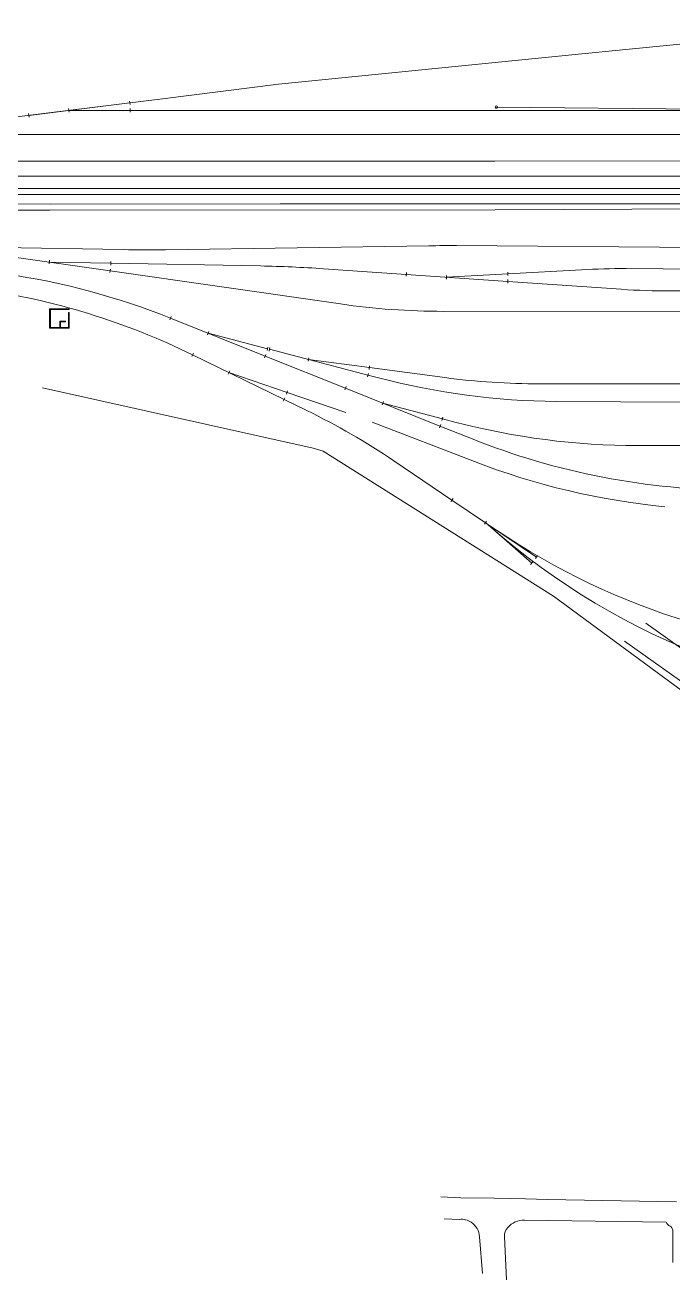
# Model space of a CAD drawing. Header units: millimetres. Extents: x -725228 to 10849, y -8846583 to 5995.
# Drawn here: x 9908.7 to 10088.5, y 5624.4 to 5972.5 of the extents above; entities that cross this region are included whole.
import ezdxf

# ---------------------------------------------------------------- set-up
doc = ezdxf.new("R2010")
doc.units = ezdxf.units.MM
doc.layers.add('00-SIMB', color=1, linetype='Continuous', lineweight=0)
doc.layers.add('ES-Perfiles-g', color=4, linetype='Continuous')

# ---------------------------------------------------------------- blocks, each defined once
blk = doc.blocks.new('Ubicación_TOLOSA')
at = {"layer": '00-SIMB', "color": 1, "lineweight": 5, "ltscale": 2}
for p, q in [((-101.35, 132.3), (-19.13, 140.5)), ((-183.64, 124.1), (-101.35, 132.3)), ((-215.86, 120.07), (-183.64, 124.1)), ((-252.94, 115.44), (-224.91, 118.94)), ((-248.15, 116.04), (-215.86, 120.07)), ((-224.97, 119.44), (-224.85, 118.44)), ((-272.67, 112.99), (-248.15, 116.04)), ((-253, 115.94), (-252.88, 114.94)), ((-241.89, 117.32), (-241.77, 116.33)), ((-241.83, 116.83), (-224.78, 116.82)), ((-224.78, 116.32), (-224.78, 117.32)), ((-224.78, 116.82), (-220.12, 116.82)), ((-220.03, 116.82), (-219.11, 116.83)), ((285.8, 116.83), (-219.02, 116.83)), ((-52.64, 117.07), (-123.18, 117.76)), ((309.83, 110.13), (-272, 110.13)), ((-241.53, 102.79), (-296.37, 102.8)), ((-123.61, 102.78), (-241.53, 102.79)), ((-53.78, 102.84), (-123.61, 102.78)), ((-268.8, 98.57), (-241.21, 98.59)), ((-241.21, 98.59), (-182.41, 98.59)), ((-182.41, 98.59), (-123.58, 98.6)), ((-123.58, 98.6), (-88.52, 98.61)), ((-88.52, 98.61), (-53.46, 98.63)), ((-247.05, 95.16), (-296, 95.17)), ((-123.42, 95.16), (-247.05, 95.16)), ((-52.92, 95.22), (-123.42, 95.16)), ((-247.08, 93.48), (-296.1, 93.48)), ((-295.96, 90.92), (-247, 90.85)), ((-123.51, 93.48), (-247.08, 93.48)), ((-247, 90.85), (-183.2, 90.93)), ((-183.2, 90.93), (-123.5, 90.9)), ((-53.11, 93.52), (-123.51, 93.48)), ((-123.5, 90.9), (-53.06, 90.92)), ((-247.12, 89.15), (-296.05, 89.18)), ((-123.55, 89.24), (-247.12, 89.15)), ((-53.48, 89.63), (-123.55, 89.24)), ((-260.74, 78.84), (-226.77, 78.21)), ((-215, 78.19), (-141.89, 79.28)), ((-134.21, 79.31), (430.56, 75.38)), ((-258.31, 76.35), (-230.35, 72.33)), ((-247.3, 74.26), (-247.16, 75.25)), ((-247.23, 74.76), (-230.18, 74.44)), ((-230.17, 74.94), (-230.19, 73.94)), ((-230.18, 74.44), (-188.65, 73.67)), ((-230.42, 71.83), (-230.28, 72.82)), ((-230.35, 72.33), (-166.49, 63.13)), ((-148.19, 71.32), (-171.14, 72.9)), ((-148.22, 70.82), (-148.15, 71.82)), ((-148.19, 71.32), (-120, 69.38)), ((-137.05, 70.05), (-136.98, 71.05)), ((-137.01, 70.55), (-119.99, 71.5)), ((-120.04, 68.88), (-119.97, 69.88)), ((-120.02, 72), (-119.96, 71)), ((-99.59, 72.63), (-119.99, 71.5)), ((472.51, 69.28), (-87.17, 72.94)), ((-120, 69.38), (-88.52, 67.21)), ((-74.78, 66.74), (294.34, 66.75)), ((-241.76, 61.83), (-247.16, 61.83)), ((-247.16, 61.83), (-247.16, 56.43)), ((-241.96, 61.63), (-246.96, 61.63)), ((-246.96, 61.63), (-246.96, 56.63)), ((-242.06, 61.63), (-241.76, 61.63)), ((-241.99, 61.55), (-241.99, 61.55)), ((-241.96, 61.63), (-241.96, 61.55)), ((-241.96, 60.81), (-241.76, 60.81)), ((-241.96, 56.63), (-241.96, 60.81)), ((-241.76, 61.83), (-241.76, 61.63)), ((-241.76, 56.43), (-241.76, 60.81)), ((-213.79, 58.73), (-213.42, 59.66)), ((-213.61, 59.19), (-187.38, 48.7)), ((-137.9, 61.09), (229.07, 61.24)), ((-247.16, 56.43), (-241.76, 56.43)), ((-246.96, 56.63), (-244.32, 56.63)), ((-244.32, 56.63), (-244.32, 58.36)), ((-244.17, 58.36), (-244.32, 58.36)), ((-242.78, 58.36), (-244.17, 58.36)), ((-244.17, 56.63), (-244.17, 58.21)), ((-242.74, 58.21), (-244.17, 58.21)), ((-244.17, 56.63), (-241.96, 56.63)), ((-242.78, 58.21), (-242.78, 58.36)), ((-203.39, 54.57), (-203.02, 55.5)), ((-203.21, 55.03), (-186.71, 50.71)), ((-207.7, 48.59), (-207.26, 49.49)), ((-207.48, 49.04), (-182.09, 36.65)), ((-187.56, 48.23), (-187.19, 49.16)), ((-186.59, 51.19), (-186.84, 50.23)), ((-186.28, 50.08), (-186.03, 51.05)), ((-186.16, 50.56), (-158.83, 43.41)), ((-187.38, 48.7), (-165.05, 39.77)), ((-187.38, 48.7), (-165.05, 39.77)), ((-175.45, 47.24), (-175.19, 48.21)), ((-175.32, 47.73), (-158.42, 45.49)), ((-158.35, 45.98), (-158.48, 44.99)), ((-158.42, 45.49), (-137.45, 42.7)), ((-197.64, 43.68), (-197.2, 44.57)), ((-197.42, 44.13), (-181.28, 38.61)), ((-158.95, 42.92), (-158.7, 43.89)), ((-158.83, 43.41), (-155.91, 42.64)), ((-173.99, 23.09), (-249.19, 39.85)), ((-181.12, 39.08), (-181.45, 38.13)), ((-181.28, 38.61), (-164.95, 33.02)), ((-165.24, 39.3), (-164.87, 40.23)), ((-165.05, 39.77), (-138.83, 29.28)), ((-111.16, 40.97), (273.56, 40.97)), ((-182.31, 36.2), (-181.87, 37.1)), ((-182.09, 36.65), (-175.8, 33.58)), ((-154.84, 35.14), (-154.47, 36.07)), ((-154.66, 35.61), (-138.16, 31.29)), ((-106.51, 36.12), (-70.98, 35.89)), ((-138.04, 31.77), (-138.29, 30.8)), ((-129.29, 19.41), (-157.64, 30.36)), ((-139.01, 28.81), (-138.64, 29.74)), ((-138.83, 29.28), (-130.08, 25.78)), ((-138.83, 29.28), (-130.08, 25.78)), ((-138.16, 31.29), (-134.73, 30.39)), ((-171.28, 22.29), (-173.99, 23.09)), ((-107.31, -17.97), (-171.28, 22.29)), ((-51.47, 23.87), (-84.03, 23.86)), ((-135.5, 8.73), (-151.63, 19.62)), ((-135.22, 9.15), (-135.78, 8.32)), ((-135.5, 8.73), (-112.09, -7.07)), ((-125.94, 2.88), (-126.5, 2.05)), ((-126.22, 2.47), (-113.38, -8.75)), ((-111.81, -6.66), (-112.37, -7.49)), ((-113.71, -9.13), (-113.05, -8.37)), ((-49.18, -60.72), (-107.31, -17.97)), ((-55.48, -44.09), (-81.73, -25.38)), ((-62.98, -47.96), (-87.65, -30.37)), ((-138.58, -184.6), (-133.03, -184.85)), ((-133.03, -184.85), (-123.76, -184.95)), ((-123.76, -184.95), (-115.1, -185.1)), ((-115.1, -185.1), (-109.02, -185.28)), ((-109.02, -185.28), (-73.23, -185.96)), ((-133.39, -190.83), (-137.64, -190.66)), ((-76.06, -191.6), (-115.4, -191.04)), ((-74.22, -202.81), (-74.24, -193.85)), ((-127.06, -205.8), (-127.83, -195.62)), ((-120.97, -195.64), (-120.35, -207.61))]:
    blk.add_line(p, q, dxfattribs=at)
for centre, radius, start, end in [((-220.11, 316.82), 200, 269.9983, 270.0247), ((-219.02, -83.17), 200, 90, 90.0247), ((-123.19, 117.76), 0.344, 41.5505, 221.5505), ((-123.19, 117.76), 0.344, 221.5505, 41.5505), ((-220.24, 428.15), 350, 268.9312, 270.8591), ((-136.64, -270.68), 350, 89.6016, 90.8591), ((-195.18, -276.27), 350, 86.0617, 88.9312), ((-287.89, -126.5), 200, 68.1959, 81.8062), ((-88.48, -127.06), 200, 89.6252, 93.1839), ((-295.19, -130.7), 200, 63.9886, 81.7971), ((-74.78, 266.74), 200, 266.0617, 270.0016), ((-137.98, 261.09), 200, 261.8062, 270.0236), ((-105.23, 236.11), 200, 255.3209, 269.6342), ((-105.23, 236.11), 200, 255.3209, 269.6342), ((-111.16, 240.97), 200, 262.4459, 270), ((-263.51, -146.16), 200, 55.9861, 63.9886), ((-84.05, 223.86), 200, 255.3209, 270.007), ((-84.05, 223.86), 200, 255.3209, 270.007), ((-55.79, 211.47), 200, 248.1959, 270), ((-57.25, 205.98), 200, 248.8856, 264.5052), ((6.72, 151.9), 200, 228.8611, 270), ((-11.25, 166.16), 200, 235.9861, 270), ((-132.83, -195.55), 4.75, 56.2113, 96.8289), ((-115.49, -197.17), 6.14, 89.1747, 137.7898), ((-133.15, -196.03), 5.33, 4.3254, 56.2113), ((-117.36, -195.48), 3.61, 137.7898, 182.5297), ((-74.23, -190.93), 1.94, 200.2762, 247.2866), ((-75.46, -193.85), 1.22, 0.1318, 67.2866)]:
    blk.add_arc(centre, radius, start, end, dxfattribs=at)

msp = doc.modelspace()

# ---------------------------------------------------------------- block references
at = {"layer": 'ES-Perfiles-g', "lineweight": 5}
msp.add_blockref('Ubicación_TOLOSA', (10162.675, 5831.965), dxfattribs=at)

doc.saveas('drawing.dxf')
